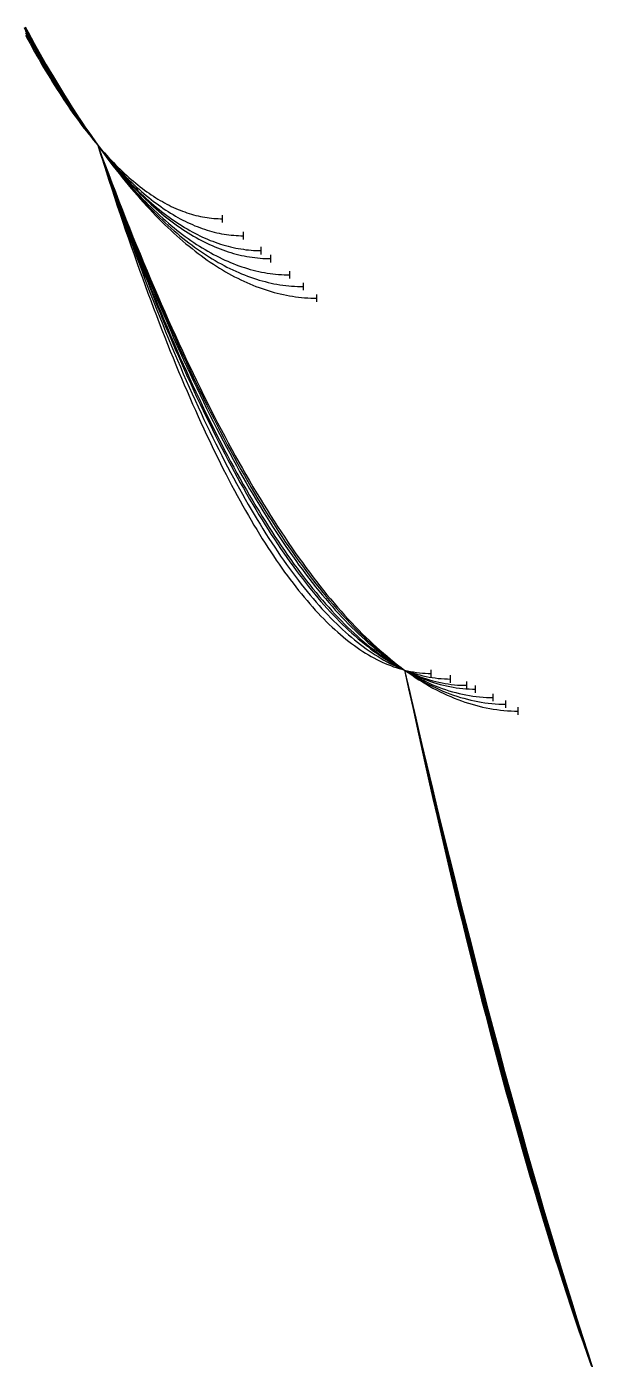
# Model space of a CAD drawing. Header units: metres. Extents: x -87 to 28195, y -4474 to 524.
# Drawn here: x 21135 to 21893, y -2424 to -643 of the extents above; entities that cross this region are included whole.
import ezdxf

# ---------------------------------------------------------------- set-up
doc = ezdxf.new("R2010")
doc.units = ezdxf.units.M
for name, color, linetype in [('CATENARIES_-10_bare', 7, 'Continuous'), ('CATENARIES_-10_ICE', 7, 'Continuous'), ('CATENARIES_-19_bare', 7, 'Continuous'), ('CATENARIES_-19_HEAVY_ICE', 7, 'Continuous'), ('CATENARIES_0', 7, 'Continuous'), ('CATENARIES_0_ICE', 7, 'Continuous'), ('CATENARIES_50_theoretical', 7, 'Continuous')]:
    doc.layers.add(name, color=color, linetype=linetype)

msp = doc.modelspace()

# ---------------------------------------------------------------- linework, layer by layer
at = {"layer": 'CATENARIES_-10_bare'}
for p, q in [((21504.6, -995.4), (21504.6, -985.4)), ((21775, -1553.5), (21775, -1543.5))]:
    msp.add_line(p, q, dxfattribs=at)
for points in [[(21133, -644.4, 0), (21136.9, -651.6, 0), (21140.7, -658.7, 0), (21144.6, -665.8, 0), (21148.5, -672.7, 0), (21152.4, -679.6, 0), (21156.2, -686.4, 0), (21160.1, -693.2, 0), (21164, -699.9, 0), (21167.9, -706.5, 0), (21171.8, -713, 0), (21175.6, -719.4, 0), (21179.5, -725.8, 0), (21183.4, -732.1, 0), (21187.3, -738.3, 0), (21191.1, -744.4, 0), (21195, -750.5, 0), (21198.9, -756.5, 0), (21202.8, -762.4, 0), (21206.7, -768.2, 0), (21210.5, -774, 0), (21214.4, -779.6, 0), (21218.3, -785.2, 0), (21222.2, -790.8, 0), (21226, -796.2, 0), (21229.9, -801.6, 0), (21233.8, -807, 0), (21237.8, -812.3, 0), (21241.7, -817.5, 0), (21245.6, -822.6, 0), (21249.5, -827.6, 0), (21253.5, -832.6, 0), (21257.4, -837.5, 0), (21261.3, -842.3, 0), (21265.2, -847.1, 0), (21269.2, -851.8, 0), (21273.1, -856.3, 0), (21277, -860.9, 0), (21280.9, -865.3, 0), (21284.9, -869.6, 0), (21288.8, -873.9, 0), (21292.7, -878.1, 0), (21296.6, -882.3, 0), (21300.6, -886.3, 0), (21304.5, -890.3, 0), (21308.4, -894.2, 0), (21312.3, -898, 0), (21316.3, -901.7, 0), (21320.2, -905.4, 0), (21324.1, -909, 0), (21328, -912.5, 0), (21332, -915.9, 0), (21335.9, -919.2, 0), (21339.8, -922.5, 0), (21343.7, -925.7, 0), (21347.7, -928.8, 0), (21351.6, -931.9, 0), (21355.5, -934.8, 0), (21359.4, -937.7, 0), (21363.4, -940.5, 0), (21367.3, -943.3, 0), (21371.2, -945.9, 0), (21375.1, -948.5, 0), (21379.1, -951, 0), (21383, -953.4, 0), (21386.9, -955.8, 0), (21390.8, -958.1, 0), (21394.7, -960.3, 0), (21398.7, -962.4, 0), (21402.6, -964.4, 0), (21406.5, -966.4, 0), (21410.4, -968.3, 0), (21414.4, -970.1, 0), (21418.3, -971.8, 0), (21422.2, -973.5, 0), (21426.1, -975, 0), (21430.1, -976.5, 0), (21434, -978, 0), (21437.9, -979.3, 0), (21441.8, -980.6, 0), (21445.8, -981.8, 0), (21449.7, -982.9, 0), (21453.6, -983.9, 0), (21457.5, -984.9, 0), (21461.5, -985.8, 0), (21465.4, -986.6, 0), (21469.3, -987.3, 0), (21473.2, -988, 0), (21477.2, -988.5, 0), (21481.1, -989, 0), (21485, -989.5, 0), (21488.9, -989.8, 0), (21492.9, -990.1, 0), (21496.8, -990.3, 0), (21500.7, -990.4, 0), (21504.6, -990.4, 0)], [(21229.9, -801.6, 0), (21234.5, -814.1, 0), (21239, -826.5, 0), (21243.6, -838.8, 0), (21248.1, -851, 0), (21252.7, -863.1, 0), (21257.3, -875, 0), (21261.8, -886.9, 0), (21266.4, -898.7, 0), (21270.9, -910.3, 0), (21275.5, -921.8, 0), (21280, -933.3, 0), (21284.6, -944.6, 0), (21289.1, -955.8, 0), (21293.7, -966.9, 0), (21298.3, -978, 0), (21302.8, -988.9, 0), (21307.4, -999.7, 0), (21311.9, -1010.3, 0), (21316.5, -1020.9, 0), (21321, -1031.4, 0), (21325.6, -1041.8, 0), (21330.1, -1052, 0), (21334.7, -1062.2, 0), (21339.3, -1072.2, 0), (21343.8, -1082.2, 0), (21348.4, -1092, 0), (21352.9, -1101.7, 0), (21357.5, -1111.4, 0), (21362, -1120.9, 0), (21366.6, -1130.3, 0), (21371.1, -1139.6, 0), (21375.7, -1148.8, 0), (21380.3, -1157.9, 0), (21384.8, -1166.9, 0), (21389.4, -1175.8, 0), (21393.9, -1184.6, 0), (21398.5, -1193.2, 0), (21403, -1201.8, 0), (21407.6, -1210.3, 0), (21412.1, -1218.6, 0), (21416.7, -1226.9, 0), (21421.3, -1235, 0), (21425.8, -1243.1, 0), (21430.4, -1251, 0), (21434.9, -1258.8, 0), (21439.5, -1266.6, 0), (21444, -1274.2, 0), (21448.6, -1281.7, 0), (21453.1, -1289.1, 0), (21457.7, -1296.4, 0), (21462.3, -1303.6, 0), (21466.8, -1310.7, 0), (21471.4, -1317.7, 0), (21475.9, -1324.6, 0), (21480.5, -1331.4, 0), (21485, -1338.1, 0), (21489.6, -1344.6, 0), (21494.1, -1351.1, 0), (21498.7, -1357.5, 0), (21503.3, -1363.7, 0), (21507.8, -1369.9, 0), (21512.4, -1375.9, 0), (21516.9, -1381.9, 0), (21521.5, -1387.7, 0), (21526, -1393.4, 0), (21530.6, -1399.1, 0), (21535.1, -1404.6, 0), (21539.7, -1410, 0), (21544.3, -1415.3, 0), (21548.8, -1420.5, 0), (21553.4, -1425.6, 0), (21557.9, -1430.6, 0), (21562.5, -1435.5, 0), (21567, -1440.3, 0), (21571.6, -1445, 0), (21576.1, -1449.6, 0), (21580.7, -1454.1, 0), (21585.3, -1458.5, 0), (21589.8, -1462.8, 0), (21594.4, -1466.9, 0), (21598.9, -1471, 0), (21603.5, -1475, 0), (21608, -1478.8, 0), (21612.6, -1482.6, 0), (21617.1, -1486.2, 0), (21621.7, -1489.8, 0), (21626.3, -1493.2, 0), (21630.8, -1496.5, 0), (21635.4, -1499.8, 0), (21639.9, -1502.9, 0), (21644.6, -1506, 0), (21649.2, -1509, 0), (21653.9, -1511.9, 0), (21658.6, -1514.6, 0), (21663.2, -1517.3, 0), (21667.9, -1519.8, 0), (21672.5, -1522.3, 0), (21677.2, -1524.6, 0), (21681.9, -1526.8, 0), (21686.5, -1528.9, 0), (21691.2, -1531, 0), (21695.8, -1532.8, 0), (21700.5, -1534.6, 0), (21705.1, -1536.3, 0), (21709.8, -1537.9, 0), (21714.5, -1539.4, 0), (21719.1, -1540.7, 0), (21723.8, -1542, 0), (21728.4, -1543.1, 0), (21733.1, -1544.1, 0), (21737.8, -1545.1, 0), (21742.4, -1545.9, 0), (21747.1, -1546.6, 0), (21751.7, -1547.2, 0), (21756.4, -1547.7, 0), (21761.1, -1548, 0), (21765.7, -1548.3, 0), (21770.4, -1548.5, 0), (21775, -1548.5, 0)], [(21639.9, -1502.9, 0), (21647.1, -1534.4, 0), (21654.4, -1565.7, 0), (21661.6, -1596.7, 0), (21668.8, -1627.4, 0), (21676, -1657.8, 0), (21683.3, -1687.9, 0), (21690.5, -1717.8, 0), (21697.7, -1747.4, 0), (21704.9, -1776.6, 0), (21712.1, -1805.6, 0), (21719.4, -1834.4, 0), (21726.6, -1862.8, 0), (21733.8, -1891, 0), (21741, -1918.9, 0), (21748.3, -1946.5, 0), (21755.5, -1973.8, 0), (21762.7, -2000.8, 0), (21769.9, -2027.6, 0), (21777.1, -2054.1, 0), (21784.4, -2080.3, 0), (21791.6, -2106.3, 0), (21798.8, -2131.9, 0), (21806, -2157.3, 0), (21813.3, -2182.4, 0), (21820.5, -2207.2, 0), (21827.7, -2231.8, 0), (21834.9, -2256.1, 0), (21842.1, -2280.1, 0), (21849.4, -2303.8, 0), (21856.6, -2327.3, 0), (21863.8, -2350.5, 0), (21871, -2373.4, 0), (21878.3, -2396, 0), (21885.5, -2418.4, 0), (21892.7, -2440.5, 0)]]:
    msp.add_polyline3d(points, dxfattribs=at)
at = {"layer": 'CATENARIES_-10_ICE'}
for p, q in [((21461, -958.1), (21461, -948.1)), ((21734.8, -1533.4), (21734.8, -1523.4))]:
    msp.add_line(p, q, dxfattribs=at)
for points in [[(21131.4, -644.5, 0), (21134.9, -651.1, 0), (21138.4, -657.6, 0), (21142, -664, 0), (21145.5, -670.3, 0), (21149, -676.6, 0), (21152.5, -682.8, 0), (21156, -689, 0), (21159.5, -695.1, 0), (21163.1, -701.1, 0), (21166.6, -707, 0), (21170.1, -712.8, 0), (21173.6, -718.6, 0), (21177.1, -724.4, 0), (21180.7, -730, 0), (21184.2, -735.6, 0), (21187.7, -741.1, 0), (21191.2, -746.5, 0), (21194.7, -751.9, 0), (21198.3, -757.2, 0), (21201.8, -762.4, 0), (21205.3, -767.5, 0), (21208.8, -772.6, 0), (21212.3, -777.6, 0), (21215.8, -782.6, 0), (21219.4, -787.4, 0), (21222.9, -792.2, 0), (21226.4, -796.9, 0), (21229.9, -801.6, 0), (21233.5, -806.2, 0), (21237, -810.8, 0), (21240.6, -815.3, 0), (21244.1, -819.7, 0), (21247.7, -824, 0), (21251.3, -828.3, 0), (21254.8, -832.5, 0), (21258.4, -836.6, 0), (21261.9, -840.7, 0), (21265.5, -844.7, 0), (21269, -848.6, 0), (21272.6, -852.4, 0), (21276.1, -856.2, 0), (21279.7, -859.9, 0), (21283.3, -863.5, 0), (21286.8, -867.1, 0), (21290.4, -870.5, 0), (21293.9, -873.9, 0), (21297.5, -877.3, 0), (21301, -880.5, 0), (21304.6, -883.7, 0), (21308.1, -886.8, 0), (21311.7, -889.9, 0), (21315.3, -892.9, 0), (21318.8, -895.8, 0), (21322.4, -898.6, 0), (21325.9, -901.4, 0), (21329.5, -904, 0), (21333, -906.7, 0), (21336.6, -909.2, 0), (21340.1, -911.7, 0), (21343.7, -914.1, 0), (21347.3, -916.4, 0), (21350.8, -918.7, 0), (21354.4, -920.9, 0), (21357.9, -923, 0), (21361.5, -925, 0), (21365, -927, 0), (21368.6, -928.9, 0), (21372.1, -930.7, 0), (21375.7, -932.5, 0), (21379.3, -934.1, 0), (21382.8, -935.8, 0), (21386.4, -937.3, 0), (21389.9, -938.8, 0), (21393.5, -940.2, 0), (21397, -941.5, 0), (21400.6, -942.7, 0), (21404.2, -943.9, 0), (21407.7, -945, 0), (21411.3, -946.1, 0), (21414.8, -947, 0), (21418.4, -947.9, 0), (21421.9, -948.8, 0), (21425.5, -949.5, 0), (21429, -950.2, 0), (21432.6, -950.8, 0), (21436.2, -951.3, 0), (21439.7, -951.8, 0), (21443.3, -952.2, 0), (21446.8, -952.5, 0), (21450.4, -952.8, 0), (21453.9, -952.9, 0), (21457.5, -953, 0), (21461, -953.1, 0)], [(21229.9, -801.6, 0), (21234.1, -813.8, 0), (21238.4, -825.9, 0), (21242.6, -837.9, 0), (21246.8, -849.8, 0), (21251.1, -861.5, 0), (21255.3, -873.2, 0), (21259.5, -884.8, 0), (21263.7, -896.2, 0), (21268, -907.6, 0), (21272.2, -918.9, 0), (21276.4, -930, 0), (21280.6, -941.1, 0), (21284.9, -952, 0), (21289.1, -962.8, 0), (21293.3, -973.6, 0), (21297.5, -984.2, 0), (21301.8, -994.7, 0), (21306, -1005.1, 0), (21310.2, -1015.4, 0), (21314.5, -1025.7, 0), (21318.7, -1035.8, 0), (21322.9, -1045.8, 0), (21327.1, -1055.7, 0), (21331.4, -1065.5, 0), (21335.6, -1075.1, 0), (21339.8, -1084.7, 0), (21344, -1094.2, 0), (21348.3, -1103.6, 0), (21352.5, -1112.9, 0), (21356.7, -1122, 0), (21361, -1131.1, 0), (21365.2, -1140.1, 0), (21369.4, -1148.9, 0), (21373.6, -1157.7, 0), (21377.9, -1166.4, 0), (21382.1, -1174.9, 0), (21386.3, -1183.4, 0), (21390.5, -1191.7, 0), (21394.8, -1199.9, 0), (21399, -1208.1, 0), (21403.2, -1216.1, 0), (21407.4, -1224.1, 0), (21411.7, -1231.9, 0), (21415.9, -1239.6, 0), (21420.1, -1247.2, 0), (21424.4, -1254.8, 0), (21428.6, -1262.2, 0), (21432.8, -1269.5, 0), (21437, -1276.7, 0), (21441.3, -1283.8, 0), (21445.5, -1290.8, 0), (21449.7, -1297.7, 0), (21453.9, -1304.5, 0), (21458.2, -1311.2, 0), (21462.4, -1317.8, 0), (21466.6, -1324.3, 0), (21470.8, -1330.7, 0), (21475.1, -1337, 0), (21479.3, -1343.2, 0), (21483.5, -1349.3, 0), (21487.8, -1355.3, 0), (21492, -1361.2, 0), (21496.2, -1366.9, 0), (21500.4, -1372.6, 0), (21504.7, -1378.2, 0), (21508.9, -1383.7, 0), (21513.1, -1389, 0), (21517.3, -1394.3, 0), (21521.6, -1399.5, 0), (21525.8, -1404.5, 0), (21530, -1409.5, 0), (21534.2, -1414.4, 0), (21538.5, -1419.1, 0), (21542.7, -1423.8, 0), (21546.9, -1428.3, 0), (21551.2, -1432.8, 0), (21555.4, -1437.2, 0), (21559.6, -1441.4, 0), (21563.8, -1445.6, 0), (21568.1, -1449.6, 0), (21572.3, -1453.6, 0), (21576.5, -1457.4, 0), (21580.7, -1461.1, 0), (21585, -1464.8, 0), (21589.2, -1468.3, 0), (21593.4, -1471.8, 0), (21597.7, -1475.1, 0), (21601.9, -1478.3, 0), (21606.1, -1481.5, 0), (21610.3, -1484.5, 0), (21614.6, -1487.4, 0), (21618.8, -1490.3, 0), (21623, -1493, 0), (21627.2, -1495.6, 0), (21631.5, -1498.2, 0), (21635.7, -1500.6, 0), (21639.9, -1502.9, 0), (21644.2, -1505.2, 0), (21648.5, -1507.3, 0), (21652.9, -1509.4, 0), (21657.2, -1511.3, 0), (21661.5, -1513.2, 0), (21665.8, -1514.9, 0), (21670.1, -1516.6, 0), (21674.4, -1518.1, 0), (21678.7, -1519.5, 0), (21683.1, -1520.8, 0), (21687.4, -1522, 0), (21691.7, -1523.1, 0), (21696, -1524.1, 0), (21700.3, -1525, 0), (21704.6, -1525.8, 0), (21708.9, -1526.5, 0), (21713.2, -1527.1, 0), (21717.6, -1527.6, 0), (21721.9, -1527.9, 0), (21726.2, -1528.2, 0), (21730.5, -1528.4, 0), (21734.8, -1528.4, 0)], [(21639.9, -1502.9, 0), (21646.4, -1531.9, 0), (21652.9, -1560.6, 0), (21659.4, -1589.1, 0), (21665.9, -1617.3, 0), (21672.4, -1645.3, 0), (21678.9, -1673, 0), (21685.4, -1700.4, 0), (21691.9, -1727.6, 0), (21698.4, -1754.5, 0), (21704.9, -1781.2, 0), (21711.4, -1807.6, 0), (21717.9, -1833.7, 0), (21724.4, -1859.6, 0), (21730.9, -1885.2, 0), (21737.4, -1910.6, 0), (21743.9, -1935.7, 0), (21750.4, -1960.6, 0), (21756.9, -1985.2, 0), (21763.4, -2009.5, 0), (21769.9, -2033.6, 0), (21776.4, -2057.5, 0), (21782.9, -2081, 0), (21789.4, -2104.4, 0), (21795.9, -2127.4, 0), (21802.4, -2150.3, 0), (21808.9, -2172.8, 0), (21815.4, -2195.1, 0), (21821.9, -2217.2, 0), (21828.4, -2239, 0), (21834.9, -2260.6, 0), (21841.4, -2281.9, 0), (21847.9, -2302.9, 0), (21854.4, -2323.7, 0), (21860.9, -2344.3, 0), (21867.4, -2364.6, 0), (21873.9, -2384.6, 0), (21880.4, -2404.4, 0), (21886.9, -2424, 0), (21893.4, -2443.3, 0)]]:
    msp.add_polyline3d(points, dxfattribs=at)
at = {"layer": 'CATENARIES_-19_bare'}
for p, q in [((21522.6, -1011), (21522.6, -1001)), ((21791.6, -1562.7), (21791.6, -1552.7))]:
    msp.add_line(p, q, dxfattribs=at)
for points in [[(21132.9, -643.2, 0), (21136.9, -650.7, 0), (21141, -658.1, 0), (21145, -665.5, 0), (21149.1, -672.7, 0), (21153.1, -679.9, 0), (21157.2, -687, 0), (21161.2, -694.1, 0), (21165.2, -701, 0), (21169.3, -707.9, 0), (21173.3, -714.7, 0), (21177.4, -721.4, 0), (21181.4, -728.1, 0), (21185.5, -734.6, 0), (21189.5, -741.1, 0), (21193.5, -747.5, 0), (21197.6, -753.8, 0), (21201.6, -760.1, 0), (21205.7, -766.2, 0), (21209.7, -772.3, 0), (21213.7, -778.3, 0), (21217.8, -784.3, 0), (21221.8, -790.1, 0), (21225.9, -795.9, 0), (21229.9, -801.6, 0), (21234, -807.2, 0), (21238, -812.8, 0), (21242.1, -818.3, 0), (21246.2, -823.7, 0), (21250.2, -829, 0), (21254.3, -834.3, 0), (21258.4, -839.5, 0), (21262.4, -844.6, 0), (21266.5, -849.6, 0), (21270.6, -854.5, 0), (21274.6, -859.4, 0), (21278.7, -864.1, 0), (21282.8, -868.8, 0), (21286.8, -873.4, 0), (21290.9, -878, 0), (21295, -882.4, 0), (21299, -886.8, 0), (21303.1, -891.1, 0), (21307.2, -895.3, 0), (21311.2, -899.5, 0), (21315.3, -903.5, 0), (21319.3, -907.5, 0), (21323.4, -911.4, 0), (21327.5, -915.2, 0), (21331.5, -919, 0), (21335.6, -922.6, 0), (21339.7, -926.2, 0), (21343.7, -929.7, 0), (21347.8, -933.2, 0), (21351.9, -936.5, 0), (21355.9, -939.8, 0), (21360, -943, 0), (21364.1, -946.1, 0), (21368.1, -949.1, 0), (21372.2, -952.1, 0), (21376.3, -955, 0), (21380.3, -957.8, 0), (21384.4, -960.5, 0), (21388.4, -963.1, 0), (21392.5, -965.7, 0), (21396.6, -968.2, 0), (21400.6, -970.6, 0), (21404.7, -972.9, 0), (21408.8, -975.1, 0), (21412.8, -977.3, 0), (21416.9, -979.4, 0), (21421, -981.4, 0), (21425, -983.3, 0), (21429.1, -985.2, 0), (21433.2, -986.9, 0), (21437.2, -988.6, 0), (21441.3, -990.3, 0), (21445.4, -991.8, 0), (21449.4, -993.2, 0), (21453.5, -994.6, 0), (21457.5, -995.9, 0), (21461.6, -997.1, 0), (21465.7, -998.3, 0), (21469.7, -999.3, 0), (21473.8, -1000.3, 0), (21477.9, -1001.2, 0), (21481.9, -1002.1, 0), (21486, -1002.8, 0), (21490.1, -1003.5, 0), (21494.1, -1004.1, 0), (21498.2, -1004.6, 0), (21502.3, -1005, 0), (21506.3, -1005.4, 0), (21510.4, -1005.6, 0), (21514.5, -1005.8, 0), (21518.5, -1006, 0), (21522.6, -1006, 0)], [(21229.9, -801.6, 0), (21234.6, -814.3, 0), (21239.3, -826.9, 0), (21244.1, -839.4, 0), (21248.8, -851.8, 0), (21253.5, -864.1, 0), (21258.2, -876.2, 0), (21262.9, -888.3, 0), (21267.6, -900.2, 0), (21272.3, -912, 0), (21277, -923.8, 0), (21281.8, -935.4, 0), (21286.5, -946.9, 0), (21291.2, -958.3, 0), (21295.9, -969.6, 0), (21300.6, -980.8, 0), (21305.3, -991.8, 0), (21310, -1002.8, 0), (21314.7, -1013.7, 0), (21319.5, -1024.4, 0), (21324.2, -1035, 0), (21328.9, -1045.6, 0), (21333.6, -1056, 0), (21338.3, -1066.3, 0), (21343, -1076.5, 0), (21347.7, -1086.6, 0), (21352.4, -1096.6, 0), (21357.2, -1106.5, 0), (21361.9, -1116.2, 0), (21366.6, -1125.9, 0), (21371.3, -1135.5, 0), (21376, -1144.9, 0), (21380.7, -1154.2, 0), (21385.4, -1163.5, 0), (21390.1, -1172.6, 0), (21394.9, -1181.6, 0), (21399.6, -1190.5, 0), (21404.3, -1199.3, 0), (21409, -1208, 0), (21413.7, -1216.6, 0), (21418.4, -1225.1, 0), (21423.1, -1233.5, 0), (21427.9, -1241.7, 0), (21432.6, -1249.9, 0), (21437.3, -1257.9, 0), (21442, -1265.9, 0), (21446.7, -1273.7, 0), (21451.4, -1281.4, 0), (21456.1, -1289, 0), (21460.8, -1296.5, 0), (21465.6, -1304, 0), (21470.3, -1311.3, 0), (21475, -1318.4, 0), (21479.7, -1325.5, 0), (21484.4, -1332.5, 0), (21489.1, -1339.4, 0), (21493.8, -1346.1, 0), (21498.5, -1352.8, 0), (21503.3, -1359.3, 0), (21508, -1365.8, 0), (21512.7, -1372.1, 0), (21517.4, -1378.3, 0), (21522.1, -1384.5, 0), (21526.8, -1390.5, 0), (21531.5, -1396.4, 0), (21536.2, -1402.2, 0), (21541, -1407.9, 0), (21545.7, -1413.5, 0), (21550.4, -1419, 0), (21555.1, -1424.3, 0), (21559.8, -1429.6, 0), (21564.5, -1434.8, 0), (21569.2, -1439.8, 0), (21573.9, -1444.8, 0), (21578.7, -1449.6, 0), (21583.4, -1454.3, 0), (21588.1, -1459, 0), (21592.8, -1463.5, 0), (21597.5, -1467.9, 0), (21602.2, -1472.2, 0), (21606.9, -1476.4, 0), (21611.6, -1480.5, 0), (21616.4, -1484.5, 0), (21621.1, -1488.4, 0), (21625.8, -1492.2, 0), (21630.5, -1495.9, 0), (21635.2, -1499.4, 0), (21639.9, -1502.9, 0), (21644.7, -1506.3, 0), (21649.4, -1509.5, 0), (21654.1, -1512.7, 0), (21658.9, -1515.8, 0), (21663.6, -1518.7, 0), (21668.4, -1521.5, 0), (21673.1, -1524.3, 0), (21677.8, -1526.9, 0), (21682.6, -1529.4, 0), (21687.3, -1531.8, 0), (21692.1, -1534.1, 0), (21696.8, -1536.3, 0), (21701.5, -1538.4, 0), (21706.3, -1540.4, 0), (21711, -1542.3, 0), (21715.8, -1544, 0), (21720.5, -1545.7, 0), (21725.2, -1547.2, 0), (21730, -1548.7, 0), (21734.7, -1550, 0), (21739.5, -1551.3, 0), (21744.2, -1552.4, 0), (21748.9, -1553.4, 0), (21753.7, -1554.3, 0), (21758.4, -1555.1, 0), (21763.2, -1555.8, 0), (21767.9, -1556.4, 0), (21772.6, -1556.9, 0), (21777.4, -1557.2, 0), (21782.1, -1557.5, 0), (21786.8, -1557.7, 0), (21791.6, -1557.7, 0)], [(21639.9, -1502.9, 0), (21647.3, -1535.1, 0), (21654.8, -1567, 0), (21662.2, -1598.7, 0), (21669.6, -1630, 0), (21677.1, -1661.1, 0), (21684.5, -1691.9, 0), (21691.9, -1722.4, 0), (21699.3, -1752.6, 0), (21706.8, -1782.5, 0), (21714.2, -1812.2, 0), (21721.6, -1841.5, 0), (21729.1, -1870.6, 0), (21736.5, -1899.4, 0), (21743.9, -1927.9, 0), (21751.3, -1956.2, 0), (21758.8, -1984.1, 0), (21766.2, -2011.8, 0), (21773.6, -2039.2, 0), (21781.1, -2066.3, 0), (21788.5, -2093.1, 0), (21795.9, -2119.7, 0), (21803.3, -2146, 0), (21810.8, -2172, 0), (21818.2, -2197.7, 0), (21825.6, -2223.1, 0), (21833.1, -2248.3, 0), (21840.5, -2273.2, 0), (21847.9, -2297.8, 0), (21855.3, -2322.1, 0), (21862.8, -2346.2, 0), (21870.2, -2369.9, 0), (21877.6, -2393.4, 0), (21885.1, -2416.7, 0), (21892.5, -2439.6, 0)]]:
    msp.add_polyline3d(points, dxfattribs=at)
at = {"layer": 'CATENARIES_-19_HEAVY_ICE'}
for p, q in [((21424.6, -927.5), (21424.6, -917.5)), ((21701.1, -1519.9), (21701.1, -1509.9))]:
    msp.add_line(p, q, dxfattribs=at)
for points in [[(21133.3, -651.3, 0), (21136.5, -657.3, 0), (21139.8, -663.2, 0), (21143, -669.1, 0), (21146.2, -674.8, 0), (21149.4, -680.6, 0), (21152.6, -686.2, 0), (21155.9, -691.8, 0), (21159.1, -697.3, 0), (21162.3, -702.7, 0), (21165.5, -708.1, 0), (21168.7, -713.4, 0), (21172, -718.7, 0), (21175.2, -723.8, 0), (21178.4, -728.9, 0), (21181.6, -734, 0), (21184.8, -739, 0), (21188.1, -743.9, 0), (21191.3, -748.7, 0), (21194.5, -753.5, 0), (21197.7, -758.2, 0), (21200.9, -762.8, 0), (21204.2, -767.4, 0), (21207.4, -771.9, 0), (21210.6, -776.4, 0), (21213.8, -780.7, 0), (21217, -785, 0), (21220.3, -789.3, 0), (21223.5, -793.5, 0), (21226.7, -797.6, 0), (21229.9, -801.6, 0), (21233.2, -805.6, 0), (21236.4, -809.5, 0), (21239.7, -813.4, 0), (21242.9, -817.2, 0), (21246.1, -820.9, 0), (21249.4, -824.6, 0), (21252.6, -828.2, 0), (21255.9, -831.7, 0), (21259.1, -835.2, 0), (21262.4, -838.6, 0), (21265.6, -841.9, 0), (21268.8, -845.2, 0), (21272.1, -848.4, 0), (21275.3, -851.5, 0), (21278.6, -854.5, 0), (21281.8, -857.5, 0), (21285.1, -860.5, 0), (21288.3, -863.3, 0), (21291.6, -866.1, 0), (21294.8, -868.8, 0), (21298, -871.5, 0), (21301.3, -874.1, 0), (21304.5, -876.6, 0), (21307.8, -879, 0), (21311, -881.4, 0), (21314.3, -883.7, 0), (21317.5, -886, 0), (21320.8, -888.2, 0), (21324, -890.3, 0), (21327.2, -892.3, 0), (21330.5, -894.3, 0), (21333.7, -896.2, 0), (21337, -898.1, 0), (21340.2, -899.8, 0), (21343.5, -901.6, 0), (21346.7, -903.2, 0), (21349.9, -904.8, 0), (21353.2, -906.3, 0), (21356.4, -907.7, 0), (21359.7, -909.1, 0), (21362.9, -910.4, 0), (21366.2, -911.7, 0), (21369.4, -912.8, 0), (21372.7, -913.9, 0), (21375.9, -915, 0), (21379.1, -916, 0), (21382.4, -916.9, 0), (21385.6, -917.7, 0), (21388.9, -918.5, 0), (21392.1, -919.2, 0), (21395.4, -919.8, 0), (21398.6, -920.4, 0), (21401.8, -920.9, 0), (21405.1, -921.3, 0), (21408.3, -921.7, 0), (21411.6, -922, 0), (21414.8, -922.2, 0), (21418.1, -922.4, 0), (21421.3, -922.5, 0), (21424.6, -922.5, 0)], [(21229.9, -801.6, 0), (21233.9, -813.6, 0), (21237.8, -825.4, 0), (21241.7, -837.2, 0), (21245.7, -848.9, 0), (21249.6, -860.4, 0), (21253.6, -871.9, 0), (21257.5, -883.2, 0), (21261.5, -894.5, 0), (21265.4, -905.6, 0), (21269.3, -916.7, 0), (21273.3, -927.6, 0), (21277.2, -938.4, 0), (21281.2, -949.2, 0), (21285.1, -959.8, 0), (21289.1, -970.3, 0), (21293, -980.8, 0), (21296.9, -991.1, 0), (21300.9, -1001.3, 0), (21304.8, -1011.4, 0), (21308.8, -1021.5, 0), (21312.7, -1031.4, 0), (21316.7, -1041.2, 0), (21320.6, -1050.9, 0), (21324.5, -1060.5, 0), (21328.5, -1070, 0), (21332.4, -1079.4, 0), (21336.4, -1088.7, 0), (21340.3, -1097.9, 0), (21344.2, -1107, 0), (21348.2, -1116, 0), (21352.1, -1124.9, 0), (21356.1, -1133.7, 0), (21360, -1142.4, 0), (21364, -1151, 0), (21367.9, -1159.5, 0), (21371.8, -1167.9, 0), (21375.8, -1176.2, 0), (21379.7, -1184.3, 0), (21383.7, -1192.4, 0), (21387.6, -1200.4, 0), (21391.6, -1208.3, 0), (21395.5, -1216.1, 0), (21399.4, -1223.8, 0), (21403.4, -1231.3, 0), (21407.3, -1238.8, 0), (21411.3, -1246.2, 0), (21415.2, -1253.5, 0), (21419.2, -1260.7, 0), (21423.1, -1267.7, 0), (21427, -1274.7, 0), (21431, -1281.6, 0), (21434.9, -1288.4, 0), (21438.9, -1295, 0), (21442.8, -1301.6, 0), (21446.7, -1308.1, 0), (21450.7, -1314.4, 0), (21454.6, -1320.7, 0), (21458.6, -1326.9, 0), (21462.5, -1333, 0), (21466.5, -1338.9, 0), (21470.4, -1344.8, 0), (21474.3, -1350.6, 0), (21478.3, -1356.2, 0), (21482.2, -1361.8, 0), (21486.2, -1367.3, 0), (21490.1, -1372.7, 0), (21494.1, -1377.9, 0), (21498, -1383.1, 0), (21501.9, -1388.2, 0), (21505.9, -1393.1, 0), (21509.8, -1398, 0), (21513.8, -1402.8, 0), (21517.7, -1407.5, 0), (21521.7, -1412, 0), (21525.6, -1416.5, 0), (21529.5, -1420.9, 0), (21533.5, -1425.1, 0), (21537.4, -1429.3, 0), (21541.4, -1433.4, 0), (21545.3, -1437.4, 0), (21549.2, -1441.2, 0), (21553.2, -1445, 0), (21557.1, -1448.7, 0), (21561.1, -1452.3, 0), (21565, -1455.7, 0), (21569, -1459.1, 0), (21572.9, -1462.4, 0), (21576.8, -1465.6, 0), (21580.8, -1468.6, 0), (21584.7, -1471.6, 0), (21588.7, -1474.5, 0), (21592.6, -1477.3, 0), (21596.6, -1480, 0), (21600.5, -1482.5, 0), (21604.4, -1485, 0), (21608.4, -1487.4, 0), (21612.3, -1489.7, 0), (21616.3, -1491.9, 0), (21620.2, -1494, 0), (21624.2, -1495.9, 0), (21628.1, -1497.8, 0), (21632, -1499.6, 0), (21636, -1501.3, 0), (21639.9, -1502.9, 0), (21644, -1504.4, 0), (21648.1, -1505.9, 0), (21652.2, -1507.2, 0), (21656.2, -1508.4, 0), (21660.3, -1509.5, 0), (21664.4, -1510.5, 0), (21668.5, -1511.5, 0), (21672.6, -1512.2, 0), (21676.7, -1512.9, 0), (21680.7, -1513.5, 0), (21684.8, -1514, 0), (21688.9, -1514.4, 0), (21693, -1514.6, 0), (21697.1, -1514.8, 0), (21701.1, -1514.9, 0)], [(21639.9, -1502.9, 0), (21645.8, -1529.9, 0), (21651.7, -1556.6, 0), (21657.6, -1583, 0), (21663.6, -1609.3, 0), (21669.5, -1635.2, 0), (21675.4, -1661, 0), (21681.3, -1686.5, 0), (21687.2, -1711.7, 0), (21693.1, -1736.8, 0), (21699, -1761.5, 0), (21704.9, -1786.1, 0), (21710.8, -1810.3, 0), (21716.7, -1834.4, 0), (21722.6, -1858.2, 0), (21728.6, -1881.8, 0), (21734.5, -1905.1, 0), (21740.4, -1928.2, 0), (21746.3, -1951, 0), (21752.2, -1973.6, 0), (21758.1, -1996, 0), (21764, -2018.2, 0), (21769.9, -2040.1, 0), (21775.8, -2061.7, 0), (21781.7, -2083.1, 0), (21787.6, -2104.3, 0), (21793.6, -2125.3, 0), (21799.5, -2146, 0), (21805.4, -2166.5, 0), (21811.3, -2186.7, 0), (21817.2, -2206.7, 0), (21823.1, -2226.5, 0), (21829, -2246, 0), (21834.9, -2265.3, 0), (21840.8, -2284.4, 0), (21846.7, -2303.2, 0), (21852.6, -2321.9, 0), (21858.6, -2340.2, 0), (21864.5, -2358.4, 0), (21870.4, -2376.3, 0), (21876.3, -2393.9, 0), (21882.2, -2411.4, 0), (21888.1, -2428.6, 0)]]:
    msp.add_polyline3d(points, dxfattribs=at)
at = {"layer": 'CATENARIES_0'}
for p, q in [((21486.5, -979.8), (21486.5, -969.8)), ((21758.3, -1544.7), (21758.3, -1534.7))]:
    msp.add_line(p, q, dxfattribs=at)
for points in [[(21133.1, -645.7, 0), (21136.8, -652.6, 0), (21140.5, -659.5, 0), (21144.2, -666.2, 0), (21148, -672.9, 0), (21151.7, -679.6, 0), (21155.4, -686.1, 0), (21159.1, -692.6, 0), (21162.9, -699, 0), (21166.6, -705.3, 0), (21170.3, -711.6, 0), (21174, -717.8, 0), (21177.8, -723.9, 0), (21181.5, -729.9, 0), (21185.2, -735.8, 0), (21188.9, -741.7, 0), (21192.7, -747.5, 0), (21196.4, -753.3, 0), (21200.1, -758.9, 0), (21203.8, -764.5, 0), (21207.6, -770.1, 0), (21211.3, -775.5, 0), (21215, -780.9, 0), (21218.7, -786.2, 0), (21222.5, -791.4, 0), (21226.2, -796.5, 0), (21229.9, -801.6, 0), (21233.7, -806.7, 0), (21237.5, -811.7, 0), (21241.2, -816.6, 0), (21245, -821.4, 0), (21248.8, -826.2, 0), (21252.6, -830.9, 0), (21256.3, -835.5, 0), (21260.1, -840, 0), (21263.9, -844.5, 0), (21267.7, -848.9, 0), (21271.4, -853.2, 0), (21275.2, -857.4, 0), (21279, -861.6, 0), (21282.7, -865.6, 0), (21286.5, -869.7, 0), (21290.3, -873.6, 0), (21294.1, -877.4, 0), (21297.8, -881.2, 0), (21301.6, -884.9, 0), (21305.4, -888.6, 0), (21309.2, -892.1, 0), (21312.9, -895.6, 0), (21316.7, -899, 0), (21320.5, -902.4, 0), (21324.3, -905.6, 0), (21328, -908.8, 0), (21331.8, -911.9, 0), (21335.6, -914.9, 0), (21339.3, -917.9, 0), (21343.1, -920.8, 0), (21346.9, -923.6, 0), (21350.7, -926.3, 0), (21354.4, -929, 0), (21358.2, -931.6, 0), (21362, -934.1, 0), (21365.8, -936.5, 0), (21369.5, -938.9, 0), (21373.3, -941.1, 0), (21377.1, -943.3, 0), (21380.9, -945.5, 0), (21384.6, -947.5, 0), (21388.4, -949.5, 0), (21392.2, -951.4, 0), (21396, -953.3, 0), (21399.7, -955, 0), (21403.5, -956.7, 0), (21407.3, -958.3, 0), (21411, -959.8, 0), (21414.8, -961.3, 0), (21418.6, -962.7, 0), (21422.4, -964, 0), (21426.1, -965.2, 0), (21429.9, -966.4, 0), (21433.7, -967.5, 0), (21437.5, -968.5, 0), (21441.2, -969.4, 0), (21445, -970.3, 0), (21448.8, -971.1, 0), (21452.6, -971.8, 0), (21456.3, -972.4, 0), (21460.1, -973, 0), (21463.9, -973.5, 0), (21467.6, -973.9, 0), (21471.4, -974.2, 0), (21475.2, -974.5, 0), (21479, -974.7, 0), (21482.7, -974.8, 0), (21486.5, -974.8, 0)], [(21229.9, -801.6, 0), (21234.3, -813.9, 0), (21238.7, -826.2, 0), (21243.1, -838.3, 0), (21247.6, -850.3, 0), (21252, -862.3, 0), (21256.4, -874.1, 0), (21260.8, -885.8, 0), (21265.2, -897.4, 0), (21269.6, -908.9, 0), (21274, -920.3, 0), (21278.4, -931.6, 0), (21282.8, -942.7, 0), (21287.2, -953.8, 0), (21291.6, -964.8, 0), (21296, -975.6, 0), (21300.5, -986.4, 0), (21304.9, -997.1, 0), (21309.3, -1007.6, 0), (21313.7, -1018.1, 0), (21318.1, -1028.4, 0), (21322.5, -1038.6, 0), (21326.9, -1048.8, 0), (21331.3, -1058.8, 0), (21335.7, -1068.7, 0), (21340.1, -1078.5, 0), (21344.5, -1088.2, 0), (21349, -1097.8, 0), (21353.4, -1107.3, 0), (21357.8, -1116.7, 0), (21362.2, -1126, 0), (21366.6, -1135.2, 0), (21371, -1144.3, 0), (21375.4, -1153.3, 0), (21379.8, -1162.2, 0), (21384.2, -1170.9, 0), (21388.6, -1179.6, 0), (21393, -1188.2, 0), (21397.4, -1196.6, 0), (21401.9, -1205, 0), (21406.3, -1213.2, 0), (21410.7, -1221.4, 0), (21415.1, -1229.4, 0), (21419.5, -1237.4, 0), (21423.9, -1245.2, 0), (21428.3, -1252.9, 0), (21432.7, -1260.6, 0), (21437.1, -1268.1, 0), (21441.5, -1275.5, 0), (21445.9, -1282.8, 0), (21450.4, -1290.1, 0), (21454.8, -1297.2, 0), (21459.2, -1304.2, 0), (21463.6, -1311.1, 0), (21468, -1317.9, 0), (21472.4, -1324.6, 0), (21476.8, -1331.2, 0), (21481.2, -1337.7, 0), (21485.6, -1344.1, 0), (21490, -1350.3, 0), (21494.4, -1356.5, 0), (21498.8, -1362.6, 0), (21503.3, -1368.6, 0), (21507.7, -1374.5, 0), (21512.1, -1380.2, 0), (21516.5, -1385.9, 0), (21520.9, -1391.5, 0), (21525.3, -1396.9, 0), (21529.7, -1402.3, 0), (21534.1, -1407.5, 0), (21538.5, -1412.7, 0), (21542.9, -1417.7, 0), (21547.3, -1422.7, 0), (21551.7, -1427.5, 0), (21556.2, -1432.3, 0), (21560.6, -1436.9, 0), (21565, -1441.5, 0), (21569.4, -1445.9, 0), (21573.8, -1450.2, 0), (21578.2, -1454.5, 0), (21582.6, -1458.6, 0), (21587, -1462.6, 0), (21591.4, -1466.5, 0), (21595.8, -1470.3, 0), (21600.2, -1474.1, 0), (21604.7, -1477.7, 0), (21609.1, -1481.2, 0), (21613.5, -1484.6, 0), (21617.9, -1487.9, 0), (21622.3, -1491.1, 0), (21626.7, -1494.2, 0), (21631.1, -1497.2, 0), (21635.5, -1500.1, 0), (21639.9, -1502.9, 0), (21644.5, -1505.7, 0), (21649, -1508.4, 0), (21653.6, -1510.9, 0), (21658.1, -1513.4, 0), (21662.7, -1515.7, 0), (21667.2, -1517.9, 0), (21671.8, -1520.1, 0), (21676.3, -1522.1, 0), (21680.9, -1524, 0), (21685.5, -1525.8, 0), (21690, -1527.5, 0), (21694.6, -1529.1, 0), (21699.1, -1530.5, 0), (21703.7, -1531.9, 0), (21708.2, -1533.1, 0), (21712.8, -1534.3, 0), (21717.3, -1535.3, 0), (21721.9, -1536.2, 0), (21726.4, -1537.1, 0), (21731, -1537.8, 0), (21735.5, -1538.4, 0), (21740.1, -1538.9, 0), (21744.7, -1539.2, 0), (21749.2, -1539.5, 0), (21753.8, -1539.7, 0), (21758.3, -1539.7, 0)], [(21639.9, -1502.9, 0), (21646.8, -1533, 0), (21653.6, -1562.9, 0), (21660.4, -1592.5, 0), (21667.3, -1621.8, 0), (21674.1, -1650.9, 0), (21681, -1679.7, 0), (21687.8, -1708.2, 0), (21694.7, -1736.5, 0), (21701.5, -1764.5, 0), (21708.3, -1792.2, 0), (21715.2, -1819.7, 0), (21722, -1846.9, 0), (21728.9, -1873.8, 0), (21735.7, -1900.5, 0), (21742.6, -1926.9, 0), (21749.4, -1953.1, 0), (21756.2, -1979, 0), (21763.1, -2004.6, 0), (21769.9, -2029.9, 0), (21776.8, -2055, 0), (21783.6, -2079.9, 0), (21790.4, -2104.4, 0), (21797.3, -2128.8, 0), (21804.1, -2152.8, 0), (21811, -2176.6, 0), (21817.8, -2200.1, 0), (21824.7, -2223.4, 0), (21831.5, -2246.4, 0), (21838.3, -2269.2, 0), (21845.2, -2291.6, 0), (21852, -2313.9, 0), (21858.9, -2335.9, 0), (21865.7, -2357.6, 0), (21872.6, -2379, 0), (21879.4, -2400.2, 0), (21886.2, -2421.2, 0), (21893.1, -2441.9, 0)]]:
    msp.add_polyline3d(points, dxfattribs=at)
at = {"layer": 'CATENARIES_0_ICE'}
for p, q in [((21448.4, -947.4), (21448.4, -937.4)), ((21723.2, -1528.3), (21723.2, -1518.3))]:
    msp.add_line(p, q, dxfattribs=at)
for points in [[(21133.2, -648.9, 0), (21136.6, -655.3, 0), (21140.1, -661.6, 0), (21143.6, -667.9, 0), (21147, -674.1, 0), (21150.5, -680.2, 0), (21153.9, -686.3, 0), (21157.4, -692.3, 0), (21160.8, -698.2, 0), (21164.3, -704.1, 0), (21167.7, -709.8, 0), (21171.2, -715.5, 0), (21174.6, -721.2, 0), (21178.1, -726.7, 0), (21181.6, -732.2, 0), (21185, -737.6, 0), (21188.5, -743, 0), (21191.9, -748.3, 0), (21195.4, -753.5, 0), (21198.8, -758.6, 0), (21202.3, -763.7, 0), (21205.7, -768.6, 0), (21209.2, -773.6, 0), (21212.6, -778.4, 0), (21216.1, -783.2, 0), (21219.6, -787.9, 0), (21223, -792.5, 0), (21226.5, -797.1, 0), (21229.9, -801.6, 0), (21233.3, -806, 0), (21236.7, -810.3, 0), (21240.2, -814.5, 0), (21243.6, -818.7, 0), (21247, -822.8, 0), (21250.4, -826.8, 0), (21253.8, -830.8, 0), (21257.2, -834.6, 0), (21260.6, -838.5, 0), (21264.1, -842.2, 0), (21267.5, -845.9, 0), (21270.9, -849.5, 0), (21274.3, -853, 0), (21277.7, -856.5, 0), (21281.1, -859.9, 0), (21284.5, -863.3, 0), (21288, -866.5, 0), (21291.4, -869.7, 0), (21294.8, -872.8, 0), (21298.2, -875.9, 0), (21301.6, -878.9, 0), (21305, -881.8, 0), (21308.4, -884.7, 0), (21311.9, -887.5, 0), (21315.3, -890.2, 0), (21318.7, -892.8, 0), (21322.1, -895.4, 0), (21325.5, -897.9, 0), (21328.9, -900.3, 0), (21332.3, -902.7, 0), (21335.7, -905, 0), (21339.2, -907.2, 0), (21342.6, -909.4, 0), (21346, -911.5, 0), (21349.4, -913.5, 0), (21352.8, -915.5, 0), (21356.2, -917.4, 0), (21359.6, -919.2, 0), (21363.1, -921, 0), (21366.5, -922.6, 0), (21369.9, -924.3, 0), (21373.3, -925.8, 0), (21376.7, -927.3, 0), (21380.1, -928.7, 0), (21383.5, -930, 0), (21387, -931.3, 0), (21390.4, -932.5, 0), (21393.8, -933.6, 0), (21397.2, -934.7, 0), (21400.6, -935.7, 0), (21404, -936.6, 0), (21407.4, -937.5, 0), (21410.9, -938.3, 0), (21414.3, -939, 0), (21417.7, -939.6, 0), (21421.1, -940.2, 0), (21424.5, -940.7, 0), (21427.9, -941.2, 0), (21431.3, -941.6, 0), (21434.8, -941.9, 0), (21438.2, -942.1, 0), (21441.6, -942.3, 0), (21445, -942.4, 0), (21448.4, -942.4, 0)], [(21229.9, -801.6, 0), (21234.1, -813.8, 0), (21238.2, -825.8, 0), (21242.3, -837.7, 0), (21246.5, -849.6, 0), (21250.6, -861.3, 0), (21254.8, -872.9, 0), (21258.9, -884.5, 0), (21263.1, -895.9, 0), (21267.2, -907.2, 0), (21271.3, -918.4, 0), (21275.5, -929.5, 0), (21279.6, -940.5, 0), (21283.8, -951.4, 0), (21287.9, -962.2, 0), (21292, -972.9, 0), (21296.2, -983.4, 0), (21300.3, -993.9, 0), (21304.5, -1004.3, 0), (21308.6, -1014.6, 0), (21312.7, -1024.7, 0), (21316.9, -1034.8, 0), (21321, -1044.7, 0), (21325.2, -1054.6, 0), (21329.3, -1064.3, 0), (21333.5, -1074, 0), (21337.6, -1083.5, 0), (21341.7, -1093, 0), (21345.9, -1102.3, 0), (21350, -1111.5, 0), (21354.2, -1120.6, 0), (21358.3, -1129.7, 0), (21362.4, -1138.6, 0), (21366.6, -1147.4, 0), (21370.7, -1156.1, 0), (21374.9, -1164.7, 0), (21379, -1173.2, 0), (21383.2, -1181.6, 0), (21387.3, -1189.9, 0), (21391.4, -1198.1, 0), (21395.6, -1206.2, 0), (21399.7, -1214.2, 0), (21403.9, -1222.1, 0), (21408, -1229.9, 0), (21412.1, -1237.6, 0), (21416.3, -1245.2, 0), (21420.4, -1252.6, 0), (21424.6, -1260, 0), (21428.7, -1267.3, 0), (21432.8, -1274.4, 0), (21437, -1281.5, 0), (21441.1, -1288.5, 0), (21445.3, -1295.3, 0), (21449.4, -1302.1, 0), (21453.6, -1308.8, 0), (21457.7, -1315.3, 0), (21461.8, -1321.8, 0), (21466, -1328.1, 0), (21470.1, -1334.4, 0), (21474.3, -1340.5, 0), (21478.4, -1346.5, 0), (21482.5, -1352.5, 0), (21486.7, -1358.3, 0), (21490.8, -1364.1, 0), (21495, -1369.7, 0), (21499.1, -1375.2, 0), (21503.3, -1380.7, 0), (21507.4, -1386, 0), (21511.5, -1391.2, 0), (21515.7, -1396.3, 0), (21519.8, -1401.4, 0), (21524, -1406.3, 0), (21528.1, -1411.1, 0), (21532.2, -1415.8, 0), (21536.4, -1420.5, 0), (21540.5, -1425, 0), (21544.7, -1429.4, 0), (21548.8, -1433.7, 0), (21553, -1437.9, 0), (21557.1, -1442, 0), (21561.2, -1446, 0), (21565.4, -1449.9, 0), (21569.5, -1453.7, 0), (21573.7, -1457.4, 0), (21577.8, -1461, 0), (21581.9, -1464.5, 0), (21586.1, -1467.9, 0), (21590.2, -1471.2, 0), (21594.4, -1474.4, 0), (21598.5, -1477.5, 0), (21602.6, -1480.5, 0), (21606.8, -1483.4, 0), (21610.9, -1486.2, 0), (21615.1, -1488.9, 0), (21619.2, -1491.5, 0), (21623.4, -1494, 0), (21627.5, -1496.3, 0), (21631.6, -1498.6, 0), (21635.8, -1500.8, 0), (21639.9, -1502.9, 0), (21644.1, -1504.9, 0), (21648.2, -1506.8, 0), (21652.4, -1508.6, 0), (21656.6, -1510.2, 0), (21660.7, -1511.8, 0), (21664.9, -1513.3, 0), (21669.1, -1514.7, 0), (21673.2, -1516, 0), (21677.4, -1517.1, 0), (21681.5, -1518.2, 0), (21685.7, -1519.2, 0), (21689.9, -1520, 0), (21694, -1520.8, 0), (21698.2, -1521.5, 0), (21702.3, -1522, 0), (21706.5, -1522.5, 0), (21710.7, -1522.9, 0), (21714.8, -1523.1, 0), (21719, -1523.3, 0), (21723.2, -1523.3, 0)], [(21639.9, -1502.9, 0), (21646.1, -1530.7, 0), (21652.3, -1558.3, 0), (21658.5, -1585.6, 0), (21664.7, -1612.7, 0), (21670.9, -1639.5, 0), (21677.1, -1666.1, 0), (21683.3, -1692.5, 0), (21689.4, -1718.6, 0), (21695.6, -1744.4, 0), (21701.8, -1770, 0), (21708, -1795.4, 0), (21714.2, -1820.5, 0), (21720.4, -1845.4, 0), (21726.6, -1870, 0), (21732.8, -1894.4, 0), (21739, -1918.6, 0), (21745.2, -1942.5, 0), (21751.3, -1966.1, 0), (21757.5, -1989.6, 0), (21763.7, -2012.7, 0), (21769.9, -2035.7, 0), (21776.1, -2058.4, 0), (21782.3, -2080.8, 0), (21788.5, -2103.1, 0), (21794.7, -2125, 0), (21800.9, -2146.8, 0), (21807.1, -2168.3, 0), (21813.3, -2189.6, 0), (21819.4, -2210.6, 0), (21825.6, -2231.4, 0), (21831.8, -2251.9, 0), (21838, -2272.2, 0), (21844.2, -2292.3, 0), (21850.4, -2312.1, 0), (21856.6, -2331.7, 0), (21862.8, -2351.1, 0), (21869, -2370.2, 0), (21875.2, -2389.1, 0), (21881.3, -2407.8, 0), (21887.5, -2426.2, 0)]]:
    msp.add_polyline3d(points, dxfattribs=at)
at = {"layer": 'CATENARIES_50_theoretical'}
for p, q in [((21396.8, -904.9), (21396.8, -894.9)), ((21675.5, -1512.4), (21675.5, -1502.4))]:
    msp.add_line(p, q, dxfattribs=at)
for points in [[(21133.4, -654.6, 0), (21136.4, -660.2, 0), (21139.4, -665.8, 0), (21142.5, -671.2, 0), (21145.5, -676.6, 0), (21148.5, -682, 0), (21151.5, -687.2, 0), (21154.5, -692.5, 0), (21157.5, -697.6, 0), (21160.6, -702.7, 0), (21163.6, -707.7, 0), (21166.6, -712.6, 0), (21169.6, -717.5, 0), (21172.6, -722.3, 0), (21175.6, -727.1, 0), (21178.7, -731.8, 0), (21181.7, -736.4, 0), (21184.7, -741, 0), (21187.7, -745.5, 0), (21190.7, -749.9, 0), (21193.7, -754.3, 0), (21196.7, -758.6, 0), (21199.8, -762.8, 0), (21202.8, -767, 0), (21205.8, -771.1, 0), (21208.8, -775.1, 0), (21211.8, -779.1, 0), (21214.8, -783, 0), (21217.9, -786.9, 0), (21220.9, -790.6, 0), (21223.9, -794.4, 0), (21226.9, -798, 0), (21229.9, -801.6, 0), (21232.9, -805.1, 0), (21235.9, -808.5, 0), (21238.9, -811.9, 0), (21241.8, -815.1, 0), (21244.8, -818.4, 0), (21247.8, -821.5, 0), (21250.8, -824.6, 0), (21253.8, -827.7, 0), (21256.7, -830.7, 0), (21259.7, -833.6, 0), (21262.7, -836.4, 0), (21265.7, -839.2, 0), (21268.6, -842, 0), (21271.6, -844.6, 0), (21274.6, -847.2, 0), (21277.6, -849.8, 0), (21280.6, -852.2, 0), (21283.5, -854.6, 0), (21286.5, -857, 0), (21289.5, -859.3, 0), (21292.5, -861.5, 0), (21295.5, -863.7, 0), (21298.4, -865.8, 0), (21301.4, -867.8, 0), (21304.4, -869.8, 0), (21307.4, -871.7, 0), (21310.4, -873.5, 0), (21313.3, -875.3, 0), (21316.3, -877, 0), (21319.3, -878.7, 0), (21322.3, -880.3, 0), (21325.3, -881.8, 0), (21328.2, -883.3, 0), (21331.2, -884.7, 0), (21334.2, -886.1, 0), (21337.2, -887.3, 0), (21340.2, -888.6, 0), (21343.1, -889.7, 0), (21346.1, -890.8, 0), (21349.1, -891.8, 0), (21352.1, -892.8, 0), (21355, -893.7, 0), (21358, -894.6, 0), (21361, -895.4, 0), (21364, -896.1, 0), (21367, -896.7, 0), (21369.9, -897.3, 0), (21372.9, -897.9, 0), (21375.9, -898.3, 0), (21378.9, -898.7, 0), (21381.9, -899.1, 0), (21384.8, -899.4, 0), (21387.8, -899.6, 0), (21390.8, -899.7, 0), (21393.8, -899.8, 0), (21396.8, -899.9, 0)], [(21229.9, -801.6, 0), (21233.6, -813.5, 0), (21237.4, -825.2, 0), (21241.1, -836.9, 0), (21244.8, -848.4, 0), (21248.6, -859.8, 0), (21252.3, -871.2, 0), (21256, -882.4, 0), (21259.7, -893.6, 0), (21263.5, -904.6, 0), (21267.2, -915.5, 0), (21270.9, -926.4, 0), (21274.6, -937.1, 0), (21278.4, -947.7, 0), (21282.1, -958.2, 0), (21285.8, -968.7, 0), (21289.6, -979, 0), (21293.3, -989.2, 0), (21297, -999.3, 0), (21300.7, -1009.3, 0), (21304.5, -1019.2, 0), (21308.2, -1029.1, 0), (21311.9, -1038.8, 0), (21315.6, -1048.4, 0), (21319.4, -1057.9, 0), (21323.1, -1067.3, 0), (21326.8, -1076.6, 0), (21330.6, -1085.8, 0), (21334.3, -1094.9, 0), (21338, -1103.9, 0), (21341.7, -1112.8, 0), (21345.5, -1121.6, 0), (21349.2, -1130.3, 0), (21352.9, -1138.9, 0), (21356.6, -1147.4, 0), (21360.4, -1155.8, 0), (21364.1, -1164.1, 0), (21367.8, -1172.3, 0), (21371.6, -1180.4, 0), (21375.3, -1188.4, 0), (21379, -1196.3, 0), (21382.7, -1204.1, 0), (21386.5, -1211.8, 0), (21390.2, -1219.4, 0), (21393.9, -1226.9, 0), (21397.6, -1234.3, 0), (21401.4, -1241.6, 0), (21405.1, -1248.8, 0), (21408.8, -1255.9, 0), (21412.6, -1262.9, 0), (21416.3, -1269.8, 0), (21420, -1276.6, 0), (21423.7, -1283.3, 0), (21427.5, -1289.9, 0), (21431.2, -1296.4, 0), (21434.9, -1302.8, 0), (21438.6, -1309.1, 0), (21442.4, -1315.3, 0), (21446.1, -1321.4, 0), (21449.8, -1327.5, 0), (21453.6, -1333.4, 0), (21457.3, -1339.2, 0), (21461, -1344.9, 0), (21464.7, -1350.5, 0), (21468.5, -1356, 0), (21472.2, -1361.4, 0), (21475.9, -1366.7, 0), (21479.6, -1371.9, 0), (21483.4, -1377, 0), (21487.1, -1382.1, 0), (21490.8, -1387, 0), (21494.6, -1391.8, 0), (21498.3, -1396.5, 0), (21502, -1401.1, 0), (21505.7, -1405.7, 0), (21509.5, -1410.1, 0), (21513.2, -1414.4, 0), (21516.9, -1418.6, 0), (21520.6, -1422.8, 0), (21524.4, -1426.8, 0), (21528.1, -1430.7, 0), (21531.8, -1434.5, 0), (21535.6, -1438.3, 0), (21539.3, -1441.9, 0), (21543, -1445.4, 0), (21546.7, -1448.9, 0), (21550.5, -1452.2, 0), (21554.2, -1455.5, 0), (21557.9, -1458.6, 0), (21561.6, -1461.7, 0), (21565.4, -1464.6, 0), (21569.1, -1467.4, 0), (21572.8, -1470.2, 0), (21576.6, -1472.8, 0), (21580.3, -1475.4, 0), (21584, -1477.9, 0), (21587.7, -1480.2, 0), (21591.5, -1482.5, 0), (21595.2, -1484.6, 0), (21598.9, -1486.7, 0), (21602.6, -1488.7, 0), (21606.4, -1490.5, 0), (21610.1, -1492.3, 0), (21613.8, -1494, 0), (21617.6, -1495.5, 0), (21621.3, -1497, 0), (21625, -1498.4, 0), (21628.7, -1499.7, 0), (21632.5, -1500.8, 0), (21636.2, -1501.9, 0), (21639.9, -1502.9, 0), (21643.9, -1503.8, 0), (21647.8, -1504.7, 0), (21651.8, -1505.4, 0), (21655.7, -1506, 0), (21659.7, -1506.5, 0), (21663.6, -1506.9, 0), (21667.6, -1507.1, 0), (21671.5, -1507.3, 0), (21675.5, -1507.4, 0)], [(21639.9, -1502.9, 0), (21645.3, -1528.1, 0), (21650.8, -1553.1, 0), (21656.2, -1577.9, 0), (21661.6, -1602.4, 0), (21667, -1626.8, 0), (21672.4, -1650.9, 0), (21677.8, -1674.7, 0), (21683.3, -1698.4, 0), (21688.7, -1721.8, 0), (21694.1, -1745, 0), (21699.5, -1767.9, 0), (21704.9, -1790.7, 0), (21710.3, -1813.2, 0), (21715.8, -1835.5, 0), (21721.2, -1857.5, 0), (21726.6, -1879.4, 0), (21732, -1901, 0), (21737.4, -1922.4, 0), (21742.8, -1943.6, 0), (21748.3, -1964.5, 0), (21753.7, -1985.3, 0), (21759.1, -2005.8, 0), (21764.5, -2026.1, 0), (21769.9, -2046.2, 0), (21775.3, -2066, 0), (21780.8, -2085.6, 0), (21786.2, -2105, 0), (21791.6, -2124.2, 0), (21797, -2143.2, 0), (21802.4, -2162, 0), (21807.8, -2180.5, 0), (21813.3, -2198.8, 0), (21818.7, -2216.9, 0), (21824.1, -2234.8, 0), (21829.5, -2252.4, 0), (21834.9, -2269.9, 0), (21840.3, -2287.1, 0), (21845.8, -2304.1, 0), (21851.2, -2320.9, 0), (21856.6, -2337.5, 0), (21862, -2353.8, 0), (21867.4, -2370, 0), (21872.8, -2385.9, 0), (21878.3, -2401.6, 0), (21883.7, -2417.1, 0), (21889.1, -2432.4, 0)]]:
    msp.add_polyline3d(points, dxfattribs=at)

doc.saveas('drawing.dxf')
